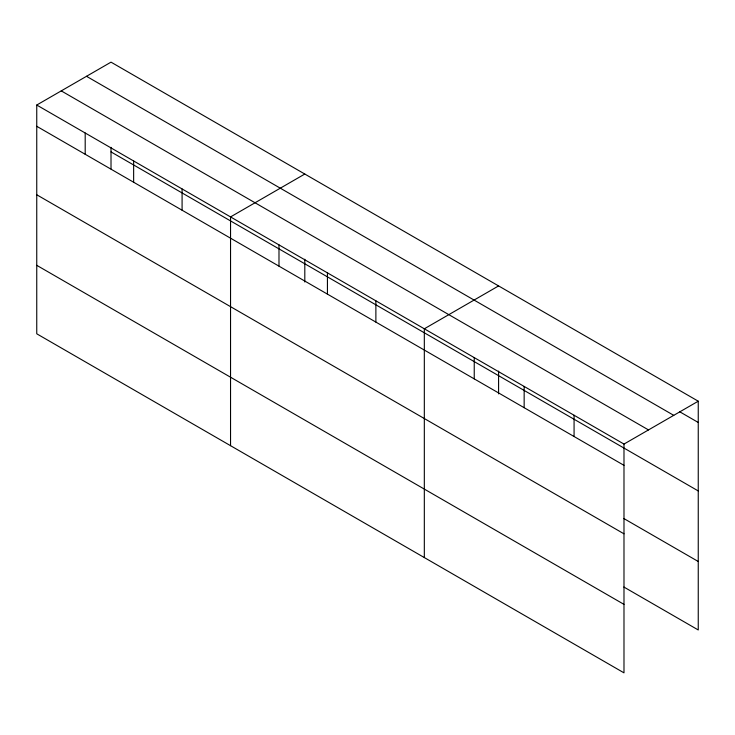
<?xml version="1.0" encoding="UTF-8"?>
<svg xmlns="http://www.w3.org/2000/svg" width="735" height="735" viewBox="0 0 735 735"><rect width="100%" height="100%" fill="white"/><g stroke="black" fill="none" stroke-linecap="round" stroke-linejoin="round"><path stroke-width="1.1" d="M623.987 533.821L623.987 444.069L36.75 105.031L36.75 333.8L623.987 672.847L623.987 533.821L36.75 194.775M623.868 587.026L698.25 629.968L698.25 401.2L111.013 62.153L36.75 105.031M304.804 174.039L230.542 216.917L230.542 445.686M498.587 285.924L424.325 328.793L424.325 557.571M623.987 444.069L698.25 401.2M679.654 411.729L698.25 422.469M86.509 76.302L673.747 415.348M61.253 90.883L648.49 429.92M111.013 151.906L698.25 490.943M36.75 126.301L623.987 465.338M623.868 518.552L698.25 561.494M36.75 265.326L623.987 604.372M574.072 415.247L574.072 436.526M524.156 386.435L524.156 407.704M498.587 371.101L498.587 393.877M474.24 357.614L474.24 378.883M375.879 300.826L375.879 322.095M327.433 272.86L327.433 294.129M304.804 259.225L304.804 281.992M278.988 244.884L278.988 266.153M182.087 188.941L182.087 210.21M133.641 160.974L133.641 182.243M111.013 147.34L111.013 168.976M85.196 132.998L85.196 154.276"/></g></svg>
